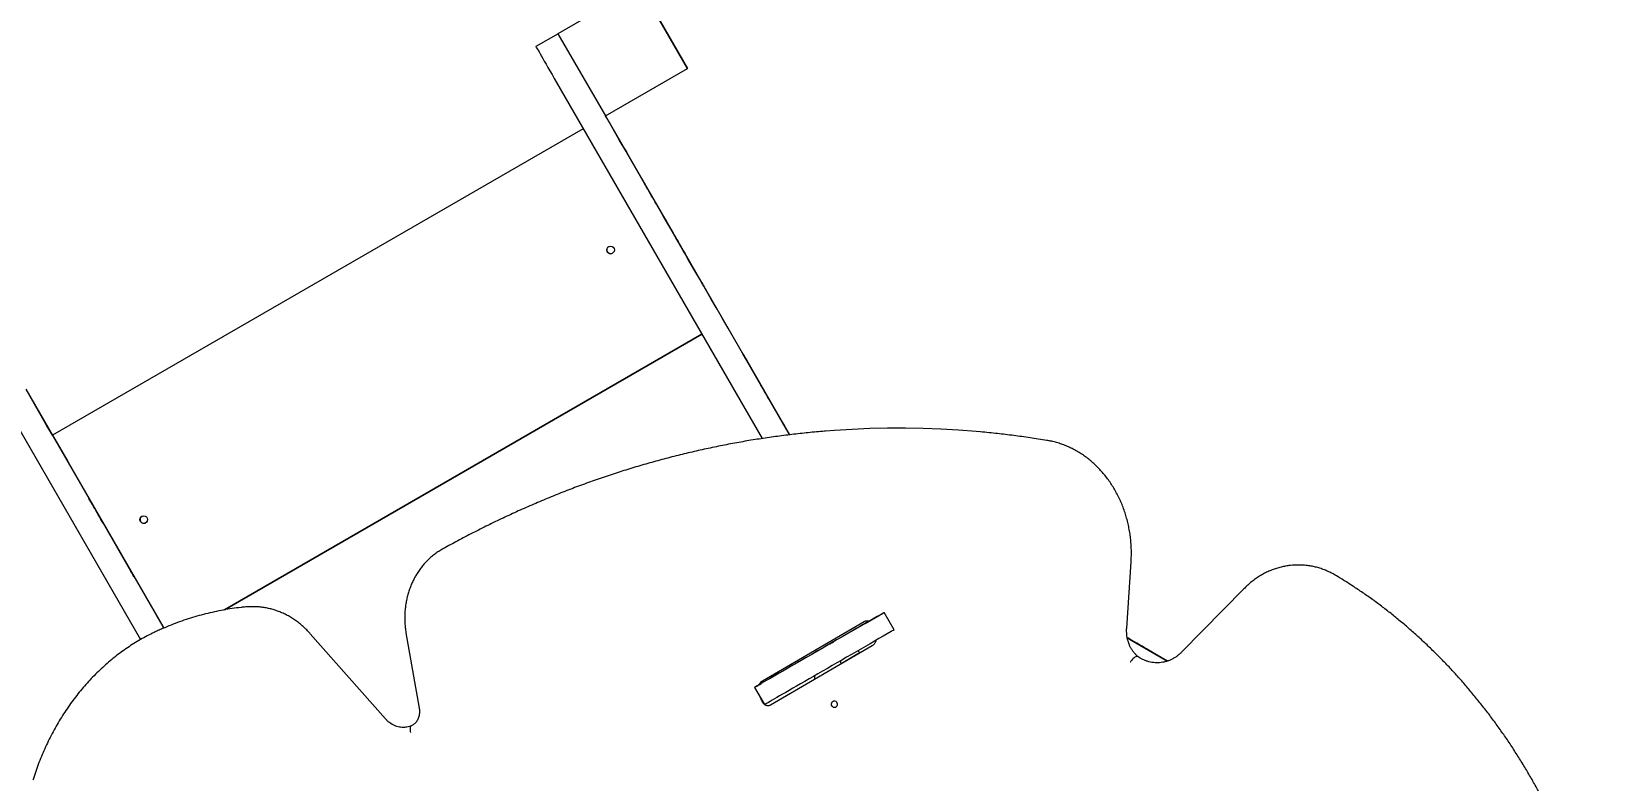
# Model space of a CAD drawing. Header units: millimetres. Extents: x -5636 to 4820, y -5607 to 4029.
# Drawn here: x -872 to 801, y 566 to 1355 of the extents above; entities that cross this region are included whole.
import ezdxf

# ---------------------------------------------------------------- set-up
doc = ezdxf.new("R2010")
doc.units = ezdxf.units.MM
for name, color, linetype in [('DIKOM_ОБЪЕКТ', 7, 'Continuous'), ('DIKOM_РАЗМЕР_ЗОНА', 7, 'Continuous'), ('DIKOM_РАЗМЕР_ОБЪЕКТА', 7, 'Continuous')]:
    doc.layers.add(name, color=color, linetype=linetype)
doc.styles.add('style1', font='arial.ttf', dxfattribs={"width": 0.8})
doc.dimstyles.new('1-50', dxfattribs={"dimtxt": 300, "dimasz": 200, "dimexe": 100, "dimexo": 0, "dimgap": 100, "dimtad": 1, "dimdec": 0, "dimtxsty": 'style1', "dimcen": 0, "dimclrd": 7, "dimclre": 7, "dimadec": 1, "dimazin": 2, "dimtfac": 1, "dimtdec": 0, "dimtmove": 1, "dimatfit": 3, "dimfxl": 0, "dimlwd": 25, "dimlwe": 18, "dimarcsym": 0})

# ---------------------------------------------------------------- blocks, each defined once
blk = doc.blocks.new('*D16')
at = {"layer": 'Defpoints', "color": 0, "transparency": 16777216}
for p in [(-626.6, 2354.9), (-4576.7, -2902.6), (-1365.9, -2902.6)]:
    blk.add_point(p, dxfattribs=at)
at = {"layer": 'DIKOM_РАЗМЕР_ОБЪЕКТА', "color": 7, "lineweight": 18, "transparency": 16777216}
for p, q in [((-626.6, 2354.9), (-4676.7, 2354.9)), ((-1365.9, -2902.6), (-4676.7, -2902.6))]:
    blk.add_line(p, q, dxfattribs=at)
at = {"layer": 'DIKOM_РАЗМЕР_ОБЪЕКТА', "color": 7, "lineweight": 25, "transparency": 16777216}
blk.add_line((-4576.7, 2154.9), (-4576.7, -2702.6), dxfattribs=at)
at = {"layer": 'DIKOM_РАЗМЕР_ОБЪЕКТА', "color": 7, "transparency": 16777216}
for points in [[(-4610.1, 2154.9), (-4543.4, 2154.9), (-4576.7, 2354.9)], [(-4610.1, -2702.6), (-4543.4, -2702.6), (-4576.7, -2902.6)]]:
    blk.add_solid(points, dxfattribs=at)
at = {"layer": 'DIKOM_РАЗМЕР_ОБЪЕКТА', "color": 0, "transparency": 16777216, "insert": (-4830, -378.7), "char_height": 300, "attachment_point": 5, "rotation": 90, "style": 'style1'}
blk.add_mtext('5300', dxfattribs=at)
blk = doc.blocks.new('*D15')
at = {"layer": 'Defpoints', "color": 0, "transparency": 16777216}
for p in [(-2269.3, 1034), (4820.3, 840), (4820.3, -4465.6)]:
    blk.add_point(p, dxfattribs=at)
at = {"layer": 'DIKOM_РАЗМЕР_ОБЪЕКТА', "color": 7, "lineweight": 18, "transparency": 16777216}
for p, q in [((-2269.3, 1034), (-2269.3, -4565.6)), ((4820.3, 840), (4820.3, -4565.6))]:
    blk.add_line(p, q, dxfattribs=at)
at = {"layer": 'DIKOM_РАЗМЕР_ОБЪЕКТА', "color": 7, "lineweight": 25, "transparency": 16777216}
blk.add_line((-2069.3, -4465.6), (4620.3, -4465.6), dxfattribs=at)
at = {"layer": 'DIKOM_РАЗМЕР_ОБЪЕКТА', "color": 7, "transparency": 16777216}
for points in [[(-2069.3, -4432.3), (-2069.3, -4498.9), (-2269.3, -4465.6)], [(4620.3, -4432.3), (4620.3, -4498.9), (4820.3, -4465.6)]]:
    blk.add_solid(points, dxfattribs=at)
at = {"layer": 'DIKOM_РАЗМЕР_ОБЪЕКТА', "color": 0, "transparency": 16777216, "insert": (1882.3, -4212.4), "char_height": 300, "attachment_point": 5, "style": 'style1'}
blk.add_mtext('7100', dxfattribs=at)
blk = doc.blocks.new('*D14')
at = {"layer": 'Defpoints', "color": 0, "transparency": 16777216}
for p in [(-592.1, 4028.8), (-5186.3, -5019.6), (-1431.1, -5019.6)]:
    blk.add_point(p, dxfattribs=at)
at = {"layer": 'DIKOM_РАЗМЕР_ЗОНА', "color": 7, "lineweight": 18, "transparency": 16777216}
for p, q in [((-592.1, 4028.8), (-5286.3, 4028.8)), ((-1431.1, -5019.6), (-5286.3, -5019.6))]:
    blk.add_line(p, q, dxfattribs=at)
at = {"layer": 'DIKOM_РАЗМЕР_ЗОНА', "color": 7, "lineweight": 25, "transparency": 16777216}
blk.add_line((-5186.3, 3828.8), (-5186.3, -4819.6), dxfattribs=at)
at = {"layer": 'DIKOM_РАЗМЕР_ЗОНА', "color": 7, "transparency": 16777216}
for points in [[(-5219.6, 3828.8), (-5152.9, 3828.8), (-5186.3, 4028.8)], [(-5219.6, -4819.6), (-5152.9, -4819.6), (-5186.3, -5019.6)]]:
    blk.add_solid(points, dxfattribs=at)
at = {"layer": 'DIKOM_РАЗМЕР_ЗОНА', "color": 0, "transparency": 16777216, "insert": (-5439.4, -366.9), "char_height": 300, "attachment_point": 5, "rotation": 90, "style": 'style1'}
blk.add_mtext('9000', dxfattribs=at)
blk = doc.blocks.new('*D13')
at = {"layer": 'Defpoints', "color": 0, "transparency": 16777216}
for p in [(-4159.3, 1546.6), (4820.3, -1862.8), (4820.3, -5506.7)]:
    blk.add_point(p, dxfattribs=at)
at = {"layer": 'DIKOM_РАЗМЕР_ЗОНА', "color": 7, "lineweight": 18, "transparency": 16777216}
for p, q in [((-4159.3, 1546.6), (-4159.3, -5606.7)), ((4820.3, -1862.8), (4820.3, -5606.7))]:
    blk.add_line(p, q, dxfattribs=at)
at = {"layer": 'DIKOM_РАЗМЕР_ЗОНА', "color": 7, "lineweight": 25, "transparency": 16777216}
blk.add_line((-3959.3, -5506.7), (4620.3, -5506.7), dxfattribs=at)
at = {"layer": 'DIKOM_РАЗМЕР_ЗОНА', "color": 7, "transparency": 16777216}
for points in [[(-3959.3, -5473.4), (-3959.3, -5540), (-4159.3, -5506.7)], [(4620.3, -5473.4), (4620.3, -5540), (4820.3, -5506.7)]]:
    blk.add_solid(points, dxfattribs=at)
at = {"layer": 'DIKOM_РАЗМЕР_ЗОНА', "color": 0, "transparency": 16777216, "insert": (1761.1, -5253.5), "char_height": 300, "attachment_point": 5, "style": 'style1'}
blk.add_mtext('9000', dxfattribs=at)

msp = doc.modelspace()

# ---------------------------------------------------------------- linework, layer by layer
at = {"layer": 'DIKOM_ОБЪЕКТ', "color": 7, "linetype": 'Continuous', "lineweight": 15}
for p, q in [((-230.8, 1402.7), (-317.4, 1352.7)), ((-180.8, 1316.1), (-230.8, 1402.7)), ((-180.6, 1316.1), (-230.6, 1402.8)), ((-317.3, 1352.7), (-340.7, 1339.2)), ((-340.7, 1339.2), (-340.7, 1339.2)), ((-317.4, 1352.7), (-267.4, 1266.1)), ((-317.4, 1352.7), (-317.3, 1352.7)), ((-317.3, 1352.7), (-317.3, 1352.7)), ((-267.4, 1266.1), (-180.8, 1316.1)), ((-180.8, 1316.1), (-180.6, 1316.1)), ((-318.8, 1301.3), (-102.3, 926.1)), ((-267.4, 1266.1), (-73.4, 930.1)), ((-290.7, 1252.6), (-850.1, 929.6)), ((-290.7, 1252.6), (-850.1, 929.6)), ((-290.7, 1252.6), (-850.1, 929.6)), ((-247.8, 1232.3), (-247.8, 1232.3)), ((-164.8, 1088.6), (-244.8, 1227.1)), ((-165.8, 1090.3), (-244.8, 1227.1)), ((-165.8, 1090.3), (-243.8, 1225.4)), ((-243.8, 1225.4), (-165.8, 1090.3)), ((-229.3, 1200.3), (-229.3, 1200.3)), ((-225, 1192.7), (-196, 1142.5)), ((-184.7, 1123), (-213.7, 1173.2)), ((-180.4, 1115.4), (-180.3, 1115.4)), ((-161.8, 1083.4), (-161.8, 1083.4)), ((-668.8, 745.6), (-165.7, 1036.1)), ((-165.7, 1036.1), (-668.8, 745.6)), ((-165.7, 1036.1), (-668.8, 745.6)), ((-73.3, 930.1), (-132.5, 1032.7)), ((-122.8, 1015.8), (-122.8, 1015.8)), ((-73.3, 930.1), (-119.8, 1010.6)), ((-73.3, 930.1), (-119.8, 1010.6)), ((-73.3, 930.1), (-118.8, 1008.9)), ((-118.8, 1008.9), (-73.3, 930.1)), ((-878.3, 978.3), (-732.9, 726.4)), ((-856, 939.7), (-875.1, 972.9)), ((-104.3, 983.8), (-104.4, 983.8)), ((-100, 976.2), (-73.4, 930.1)), ((-901.7, 964.8), (-757.2, 714.5)), ((-73.3, 930.1), (-88.7, 956.7)), ((-850.1, 929.6), (-856, 939.7)), ((-850.1, 929.6), (-834.1, 901.9)), ((-850.1, 929.6), (-850.1, 929.6)), ((-826.6, 888.9), (-748.6, 753.8)), ((-812.2, 863.8), (-812.2, 863.8)), ((-807.8, 856.2), (-778.8, 806)), ((-767.5, 786.5), (-796.5, 836.7)), ((282, 726.4), (286.6, 796.2)), ((-763.2, 778.9), (-763.2, 778.9)), ((405.5, 767.9), (340.1, 701.4)), ((-741.1, 740.8), (-732.9, 726.5)), ((-645.9, 748.7), (-646.4, 748.7)), ((6.2, 731.2), (22, 740.3)), ((36.9, 724.6), (26.4, 742.8)), ((-499.2, 630.8), (-578.5, 720.5)), ((-477.6, 721.4), (-463.7, 641.9)), ((-102, 670.8), (5.2, 733.3)), ((10.3, 733.5), (3.9, 729.9)), ((10.2, 733.5), (9.2, 733)), ((13.7, 707.8), (-93.5, 645.3)), ((0.5, 700.2), (-1, 702.8)), ((325.1, 691.7), (282.6, 716.3)), ((282.6, 716.2), (325.1, 691.7)), ((-1.3, 699.2), (-17.3, 689.9)), ((293.9, 696.2), (292.9, 696.5)), ((310.2, 700.3), (310.2, 700.4)), ((-110.3, 664), (-99.8, 645.8)), ((-106.7, 666), (-104.1, 667.5)), ((-102.5, 649.7), (-104.1, 653.2))]:
    msp.add_line(p, q, dxfattribs=at)
at = {"layer": 'DIKOM_ОБЪЕКТ', "color": 7, "linetype": 'Continuous', "lineweight": 15, "flags": 128}
for points in [[(-340.7, 1339.2), (-340.6, 1339), (-340.4, 1338.5), (-339.9, 1337.7), (-339.3, 1336.6), (-338.4, 1335.2), (-337.4, 1333.5), (-336.3, 1331.4), (-334.9, 1329.1), (-333.4, 1326.5), (-331.8, 1323.6), (-329.9, 1320.5), (-328, 1317.1), (-325.9, 1313.5), (-323.7, 1309.6), (-321.3, 1305.5), (-318.8, 1301.3)], [(-132.5, 1032.7), (-138.2, 1042.5), (-144, 1052.5), (-149.8, 1062.6), (-155.8, 1072.9), (-161.8, 1083.4), (-167.9, 1094), (-174.1, 1104.7), (-180.4, 1115.6), (-186.7, 1126.5), (-193.1, 1137.6), (-199.6, 1148.8), (-206.1, 1160.1), (-212.7, 1171.4), (-219.3, 1182.9), (-225.9, 1194.4), (-232.6, 1206), (-239.3, 1217.6), (-246, 1229.3), (-252.8, 1241), (-259.6, 1252.7), (-266.3, 1264.4), (-267.3, 1266.1)], [(-243.8, 1225.4), (-244.6, 1226.8), (-245.3, 1228.1), (-246, 1229.3), (-246.6, 1230.3), (-247.1, 1231.2), (-247.5, 1231.8), (-247.7, 1232.2), (-247.8, 1232.3)], [(-247.8, 1232.3), (-247.7, 1232.2), (-247.5, 1231.8), (-247.1, 1231.2), (-246.6, 1230.3), (-246, 1229.3), (-245.3, 1228.1), (-244.6, 1226.8), (-243.8, 1225.4)], [(-213.7, 1173.2), (-214.9, 1175.2), (-216.1, 1177.4), (-217.4, 1179.7), (-218.8, 1182), (-220.1, 1184.4), (-221.5, 1186.7), (-222.8, 1188.9), (-224, 1191.1), (-225.1, 1193.1), (-226.2, 1194.9), (-227.1, 1196.5), (-227.9, 1197.8), (-228.5, 1198.9), (-229, 1199.7), (-229.2, 1200.1), (-229.3, 1200.3)], [(-229.3, 1200.3), (-229.3, 1200.1), (-229.1, 1199.8), (-228.7, 1199.1), (-228.2, 1198.3), (-227.6, 1197.2), (-226.8, 1195.8), (-225.9, 1194.4), (-225, 1192.7)], [(-206.8, 1161.3), (-206.7, 1161.2), (-206.5, 1160.7), (-206.1, 1160), (-205.5, 1159.1), (-205, 1158.1), (-204.4, 1157.1), (-203.8, 1156.1), (-203.3, 1155.3), (-203, 1154.7), (-202.8, 1154.4), (-202.8, 1154.4), (-203, 1154.7), (-203.3, 1155.3), (-203.8, 1156.1), (-204.4, 1157.1), (-205, 1158.1), (-205.5, 1159.1), (-206.1, 1160), (-206.5, 1160.7), (-206.7, 1161.2), (-206.8, 1161.3)], [(-196, 1142.5), (-194.8, 1140.4), (-193.6, 1138.3), (-192.2, 1136), (-190.9, 1133.7), (-189.6, 1131.3), (-188.2, 1129), (-186.9, 1126.8), (-185.7, 1124.6), (-184.5, 1122.6), (-183.5, 1120.8), (-182.6, 1119.2), (-181.8, 1117.9), (-181.2, 1116.8), (-180.7, 1116), (-180.4, 1115.6), (-180.4, 1115.4)], [(-180.3, 1115.4), (-180.4, 1115.5), (-180.6, 1115.9), (-181, 1116.6), (-181.5, 1117.4), (-182.1, 1118.5), (-182.9, 1119.8), (-183.7, 1121.3), (-184.7, 1123)], [(-165.8, 1090.3), (-165, 1089), (-164.3, 1087.7), (-163.6, 1086.5), (-163, 1085.4), (-162.5, 1084.5), (-162.1, 1083.9), (-161.9, 1083.5), (-161.8, 1083.4)], [(-161.8, 1083.4), (-161.9, 1083.5), (-162.1, 1083.9), (-162.5, 1084.5), (-163, 1085.4), (-163.6, 1086.5), (-164.3, 1087.7), (-165, 1089), (-165.8, 1090.3)], [(-118.8, 1008.9), (-119.6, 1010.2), (-120.4, 1011.5), (-121, 1012.7), (-121.7, 1013.8), (-122.1, 1014.6), (-122.5, 1015.3), (-122.7, 1015.7), (-122.8, 1015.8)], [(-122.8, 1015.8), (-122.7, 1015.7), (-122.5, 1015.3), (-122.2, 1014.6), (-121.7, 1013.8), (-121, 1012.7), (-120.4, 1011.5), (-119.6, 1010.2), (-118.8, 1008.9)], [(-104.4, 983.8), (-104.3, 983.6), (-104.1, 983.2), (-103.7, 982.6), (-103.2, 981.7), (-102.6, 980.6), (-101.8, 979.3), (-100.9, 977.8), (-100, 976.2)], [(-88.7, 956.7), (-89.9, 958.7), (-91.1, 960.9), (-92.4, 963.2), (-93.8, 965.5), (-95.1, 967.8), (-96.5, 970.2), (-97.8, 972.4), (-99, 974.6), (-100.2, 976.5), (-101.2, 978.4), (-102.1, 979.9), (-102.9, 981.3), (-103.5, 982.4), (-104, 983.1), (-104.2, 983.6), (-104.3, 983.8)], [(-81.8, 944.8), (-81.7, 944.6), (-81.5, 944.2), (-81.1, 943.5), (-80.6, 942.6), (-80, 941.6), (-79.4, 940.6), (-78.8, 939.6), (-78.4, 938.8), (-78, 938.2), (-77.8, 937.9), (-77.8, 937.9), (-78, 938.2), (-78.4, 938.8), (-78.8, 939.6), (-79.4, 940.6), (-80, 941.6), (-80.6, 942.6), (-81.1, 943.5), (-81.5, 944.2), (-81.7, 944.6), (-81.8, 944.8)], [(127.5, 933.2), (123.3, 933.5), (104.6, 935), (86, 936), (67.3, 936.7), (48.7, 937), (30, 937), (11.3, 936.6), (-7.3, 935.8), (-26, 934.6), (-35.4, 933.9)], [(-796.5, 836.7), (-797.7, 838.7), (-799, 840.9), (-800.3, 843.2), (-801.6, 845.5), (-803, 847.9), (-804.3, 850.2), (-805.6, 852.4), (-806.8, 854.6), (-808, 856.6), (-809, 858.4), (-809.9, 860), (-810.7, 861.3), (-811.3, 862.4), (-811.8, 863.2), (-812.1, 863.6), (-812.2, 863.8)], [(-812.2, 863.8), (-812.1, 863.6), (-811.9, 863.3), (-811.5, 862.6), (-811, 861.8), (-810.4, 860.7), (-809.6, 859.3), (-808.8, 857.9), (-807.8, 856.2)], [(-778.8, 806), (-777.6, 803.9), (-776.4, 801.8), (-775.1, 799.5), (-773.7, 797.2), (-772.4, 794.8), (-771, 792.5), (-769.7, 790.3), (-768.5, 788.1), (-767.4, 786.1), (-766.3, 784.3), (-765.4, 782.7), (-764.6, 781.4), (-764, 780.3), (-763.6, 779.5), (-763.3, 779.1), (-763.2, 778.9)], [(-763.2, 778.9), (-763.2, 779), (-763.5, 779.4), (-763.8, 780.1), (-764.3, 780.9), (-765, 782), (-765.7, 783.3), (-766.6, 784.8), (-767.5, 786.5)], [(23.1, 740.9), (19, 738.6), (14.7, 736.1), (10.3, 733.6), (5.7, 730.9), (1, 728.2), (-3.8, 725.4), (-8.7, 722.6), (-13.7, 719.7), (-18.7, 716.8), (-23.8, 713.9), (-28.9, 710.9), (-34, 708), (-39, 705.1), (-44, 702.2), (-49, 699.3), (-53.9, 696.5), (-58.6, 693.8), (-63.3, 691.1), (-67.8, 688.5), (-72.2, 685.9), (-76.4, 683.5), (-80.4, 681.2), (-84.2, 679), (-87.9, 676.9), (-91.2, 674.9), (-94.4, 673.1), (-97.2, 671.5), (-99.9, 670), (-102.2, 668.6), (-104.2, 667.4), (-106, 666.4), (-107.5, 665.6), (-108.6, 664.9), (-109.5, 664.4), (-110, 664.1), (-110.3, 664), (-110.2, 664), (-109.8, 664.2), (-109.1, 664.7), (-108, 665.2), (-106.7, 666)], [(22, 740.3), (23.4, 741.1), (24.6, 741.8), (25.4, 742.3), (26.1, 742.7), (26.3, 742.8), (26.3, 742.8), (25.9, 742.6), (25.3, 742.2), (24.3, 741.6), (23.1, 740.9)], [(10.3, 733.6), (10.2, 733.5), (8.3, 732.4), (6.1, 731.1), (3.6, 729.7), (0.8, 728.1), (-2.4, 726.2), (-5.8, 724.3), (-9.5, 722.1), (-13.6, 719.8), (-17.9, 717.3), (-22.5, 714.6), (-27.4, 711.8), (-32.6, 708.8), (-38.1, 705.6), (-43.9, 702.3), (-50, 698.7), (-56.4, 695.1), (-63, 691.2), (-69.9, 687.3), (-77.1, 683.1), (-84.6, 678.8), (-92.3, 674.3), (-100.3, 669.7), (-105.4, 666.7)], [(33.6, 722.8), (29.5, 720.4), (25.2, 717.9), (20.8, 715.4), (16.2, 712.7), (11.5, 710), (6.7, 707.2), (1.8, 704.4), (-3.2, 701.5), (-8.2, 698.6), (-13.3, 695.7), (-18.4, 692.8), (-23.5, 689.8), (-28.5, 686.9), (-33.5, 684), (-38.5, 681.1), (-43.4, 678.3), (-48.1, 675.6), (-52.8, 672.9), (-57.3, 670.3), (-61.7, 667.7), (-65.9, 665.3), (-69.9, 663), (-73.7, 660.8), (-77.4, 658.7), (-80.7, 656.8), (-83.9, 655), (-86.7, 653.3), (-89.4, 651.8), (-91.7, 650.4), (-93.7, 649.2), (-95.5, 648.2), (-97, 647.4), (-98.1, 646.7), (-99, 646.2), (-99.5, 645.9), (-99.8, 645.8), (-99.8, 645.8)], [(6.2, 731.2), (5, 730.5), (4, 729.9), (3.3, 729.5), (2.9, 729.3), (2.7, 729.2), (2.8, 729.2), (3.2, 729.5), (3.9, 729.9)], [(8.7, 734), (8.9, 733.6), (9.2, 733.1), (9.2, 733)], [(36.9, 724.6), (36.8, 724.6), (36.4, 724.4), (35.8, 724), (34.8, 723.5), (33.6, 722.8)], [(-24.8, 713.3), (-25, 713.2), (-25.5, 712.9), (-26.2, 712.5), (-27.1, 712), (-28.1, 711.4), (-29.1, 710.8), (-29.9, 710.3), (-30.5, 710), (-30.9, 709.8), (-30.9, 709.8), (-30.5, 710), (-29.9, 710.3), (-29.1, 710.8), (-28.1, 711.4), (-27.1, 712), (-26.2, 712.5), (-25.5, 712.9), (-25, 713.2), (-24.8, 713.3)], [(310.2, 700.3), (310, 700.4), (309.5, 700.7), (308.8, 701.2), (307.7, 701.8), (306.3, 702.6), (304.7, 703.5), (302.7, 704.6), (300.5, 705.9), (298.1, 707.3), (295.5, 708.8), (292.6, 710.5), (289.6, 712.2), (286.3, 714.1), (283, 716), (282.6, 716.2)], [(282.7, 716.2), (283, 716), (286.4, 714.1), (289.6, 712.3), (292.6, 710.5), (295.5, 708.8), (298.1, 707.3), (300.6, 705.9), (302.8, 704.6), (304.7, 703.5), (306.3, 702.6), (307.7, 701.8), (308.8, 701.2), (309.6, 700.7), (310, 700.4), (310.2, 700.4)], [(-18.8, 692.5), (-19.1, 692.3), (-19.3, 691.9), (-19.5, 691.4), (-19.5, 690.9), (-19.5, 690.3), (-19.4, 689.6), (-19.2, 688.9), (-19.1, 688.7)], [(0.5, 700.2), (0.5, 700.2), (0.2, 700), (-0.4, 699.7), (-1.3, 699.2)], [(-46.4, 676.6), (-46.7, 676.3), (-46.9, 676), (-47.1, 675.5), (-47.1, 675), (-47.1, 674.3), (-47, 673.7), (-46.8, 673), (-46.7, 672.6)], [(-105.4, 666.8), (-104.7, 667.1), (-103.8, 667.7), (-103.2, 668), (-103, 668.2), (-103, 668.1), (-103.4, 667.9), (-104.1, 667.5)], [(-26.1, 642.7), (-27.1, 642.9), (-27.9, 643.4), (-28.6, 644.3), (-29, 645.3), (-29.1, 646.5), (-28.8, 647.6), (-28.3, 648.6), (-27.5, 649.3), (-26.6, 649.7), (-25.6, 649.7), (-24.7, 649.3), (-23.9, 648.6), (-23.4, 647.6), (-23.1, 646.5), (-23.2, 645.3), (-23.6, 644.3), (-24.3, 643.4), (-25.1, 642.9), (-26.1, 642.7)]]:
    msp.add_lwpolyline(points, dxfattribs=at)
at = {"layer": 'DIKOM_ОБЪЕКТ', "color": 7, "linetype": 'Continuous', "lineweight": 15}
for centre in [(-262, 1124.8), (-753.9, 840.8)]:
    msp.add_circle(centre, 4, dxfattribs=at)
for centre, radius, start, end in [((-262, 1124.9), 4, 121.1812, 210), ((-262, 1124.9), 4, 210, 301.1812), ((-753.9, 840.9), 4, 121.1812, 210), ((-753.9, 840.9), 4, 210, 301.1812), ((462.8, 719.6), 73.3, 85.1781, 94.8294), ((-639.1, 675.8), 73.2, 84.8939, 95.1757), ((-17, 689.4), 0.553, 122.7372, 163.6064)]:
    msp.add_arc(centre, radius, start, end, dxfattribs=at)
for points, knots in [([(-35.6, 933.9), (-35.9, 933.9), (-41.9, 933.4), (-53.7, 932.3), (-71, 930.4), (-88.2, 928.2), (-105.4, 925.7), (-122.6, 922.9), (-139.8, 919.7), (-156.9, 916.2), (-173.9, 912.5), (-190.9, 908.4), (-207.9, 904), (-224.8, 899.3), (-241.6, 894.3), (-258.3, 889), (-275, 883.4), (-291.6, 877.5), (-308.1, 871.3), (-324.6, 864.7), (-340.9, 857.9), (-357.2, 850.8), (-373.3, 843.4), (-389.4, 835.7), (-405.3, 827.7), (-420.9, 819.6), (-432.4, 813.3), (-438.6, 809.8), (-439.9, 809.1)], [0, 0, 0, 0, 0.001902, 0.043151, 0.0844, 0.12565, 0.1669, 0.208151, 0.249402, 0.290653, 0.331906, 0.373159, 0.414412, 0.455666, 0.496922, 0.538178, 0.579434, 0.620692, 0.661951, 0.703211, 0.744472, 0.785733, 0.826996, 0.86826, 0.909525, 0.950791, 0.989888, 1, 1, 1, 1]), ([(197.8, 924.2), (194.8, 924.7), (186, 926.1), (171.5, 928.2), (154.3, 930.4), (139.7, 932.1), (130.8, 932.8), (127.7, 933.1)], [0, 0, 0, 0, 0.130005, 0.376072, 0.622138, 0.868201, 1, 1, 1, 1]), ([(286.6, 796.2), (286.6, 797.3), (286.8, 800.5), (286.9, 805.7), (286.8, 811.9), (286.3, 818.1), (285.7, 824.2), (284.7, 830.2), (283.4, 836.3), (281.9, 842.2), (280.2, 848), (278.2, 853.7), (275.9, 859.3), (273.4, 864.8), (270.6, 870.1), (267.6, 875.2), (264.4, 880.1), (261, 884.9), (257.3, 889.4), (253.5, 893.7), (249.5, 897.8), (245.3, 901.6), (240.9, 905.2), (236.4, 908.5), (231.7, 911.5), (226.9, 914.3), (222, 916.7), (217, 918.9), (211.9, 920.8), (206.8, 922.3), (202.1, 923.4), (199.1, 924), (197.8, 924.2)], [0, 0, 0, 0, 0.018424, 0.052726, 0.087032, 0.121339, 0.155647, 0.189955, 0.224264, 0.258571, 0.292877, 0.327181, 0.36148, 0.395775, 0.430064, 0.464344, 0.498614, 0.532871, 0.567114, 0.601339, 0.635545, 0.669728, 0.703888, 0.738019, 0.772122, 0.806195, 0.840236, 0.874247, 0.908227, 0.942179, 0.976104, 1, 1, 1, 1]), ([(-439.9, 809.1), (-440.6, 808.7), (-442.7, 807.5), (-445.9, 805.4), (-449.5, 802.6), (-453, 799.6), (-456.4, 796.3), (-459.5, 792.8), (-462.4, 789.1), (-465.2, 785.1), (-467.7, 781), (-470, 776.7), (-472, 772.2), (-473.8, 767.6), (-475.3, 762.9), (-476.6, 758), (-477.6, 753.1), (-478.3, 748.2), (-478.8, 743.1), (-479, 738.1), (-478.9, 733), (-478.5, 728), (-478, 724.1), (-477.7, 721.9), (-477.6, 721.4)], [0, 0, 0, 0, 0.026395, 0.073856, 0.121363, 0.168941, 0.216587, 0.264297, 0.312064, 0.359885, 0.407751, 0.455655, 0.503593, 0.551559, 0.599547, 0.647554, 0.695576, 0.74361, 0.791655, 0.839707, 0.887766, 0.93583, 0.983897, 1, 1, 1, 1]), ([(456.5, 792.6), (455.3, 792.5), (452.5, 792.3), (448.1, 791.5), (443.4, 790.4), (438.6, 789), (434, 787.3), (429.4, 785.3), (425, 783), (420.7, 780.4), (416.5, 777.5), (412.4, 774.4), (408.8, 771.2), (406.5, 768.9), (405.5, 767.9)], [0, 0, 0, 0, 0.062621, 0.148872, 0.235151, 0.321476, 0.407865, 0.494325, 0.580872, 0.66751, 0.754245, 0.841074, 0.927997, 1, 1, 1, 1]), ([(502.9, 781.6), (502.1, 782.1), (499.8, 783.4), (496, 785.4), (491.4, 787.4), (486.8, 789.1), (482.1, 790.5), (477.3, 791.6), (473, 792.3), (470.2, 792.5), (469.2, 792.6)], [0, 0, 0, 0, 0.076242, 0.215041, 0.353733, 0.492259, 0.630637, 0.768875, 0.906993, 1, 1, 1, 1]), ([(801, 244.2), (800.9, 245.4), (800.7, 251.3), (800, 261.9), (798.9, 276.1), (797.5, 290.3), (795.8, 304.4), (793.9, 318.5), (791.7, 332.5), (789.2, 346.5), (786.5, 360.4), (783.5, 374.2), (780.3, 388), (776.8, 401.6), (773, 415.2), (768.9, 428.7), (764.7, 442), (760.1, 455.3), (755.3, 468.4), (750.3, 481.4), (745, 494.3), (739.5, 507), (733.7, 519.6), (727.7, 532), (721.5, 544.2), (715, 556.3), (708.3, 568.3), (701.4, 580), (694.2, 591.6), (686.9, 603), (679.3, 614.2), (671.5, 625.2), (663.5, 636), (655.3, 646.5), (646.9, 656.9), (638.3, 667), (629.5, 677), (620.5, 686.7), (611.4, 696.1), (602, 705.3), (592.5, 714.3), (582.9, 723), (573, 731.5), (563, 739.7), (552.9, 747.7), (542.6, 755.4), (532.1, 762.8), (521.5, 769.9), (511.8, 776.2), (505.5, 780), (502.9, 781.6)], [0, 0, 0, 0, 0.005204, 0.026497, 0.04779, 0.069084, 0.090377, 0.111671, 0.132964, 0.154257, 0.175551, 0.196844, 0.218137, 0.23943, 0.260723, 0.282016, 0.303308, 0.324601, 0.345893, 0.367185, 0.388477, 0.409768, 0.431059, 0.45235, 0.47364, 0.49493, 0.51622, 0.537509, 0.558797, 0.580085, 0.601372, 0.622658, 0.643944, 0.665228, 0.686512, 0.707795, 0.729077, 0.750358, 0.771638, 0.792917, 0.814194, 0.83547, 0.856745, 0.878018, 0.89929, 0.920561, 0.94183, 0.963097, 0.984363, 1, 1, 1, 1]), ([(-646.4, 748.7), (-648, 748.5), (-652.8, 748.1), (-660.8, 747), (-670.2, 745.5), (-679.5, 743.6), (-688.8, 741.4), (-698, 739), (-707.1, 736.2), (-716.2, 733.1), (-725.2, 729.7), (-732.8, 726.5), (-737.4, 724.5), (-739.1, 723.8)], [0, 0, 0, 0, 0.05283, 0.151892, 0.250959, 0.350032, 0.449113, 0.548204, 0.647306, 0.74642, 0.845547, 0.944687, 1, 1, 1, 1]), ([(-578.5, 720.5), (-579.1, 721.2), (-580.9, 723.2), (-584, 726.3), (-587.9, 729.8), (-591.9, 733), (-596.1, 735.9), (-600.4, 738.6), (-604.9, 741), (-609.4, 743.1), (-614.1, 744.8), (-618.8, 746.3), (-623.6, 747.5), (-628.1, 748.3), (-631.1, 748.6), (-632.4, 748.7)], [0, 0, 0, 0, 0.044201, 0.12539, 0.206539, 0.287612, 0.368599, 0.449496, 0.530299, 0.611007, 0.69162, 0.772143, 0.852584, 0.932951, 1, 1, 1, 1]), ([(-739.1, 723.8), (-740.4, 723.2), (-744.1, 721.4), (-750.2, 718.3), (-757.3, 714.4), (-764.3, 710.2), (-771.2, 705.7), (-777.9, 701), (-784.5, 696), (-791, 690.7), (-797.2, 685.1), (-803.3, 679.3), (-809.3, 673.3), (-815, 667), (-820.6, 660.5), (-825.9, 653.8), (-831.1, 646.9), (-836, 639.7), (-840.8, 632.4), (-845.3, 624.9), (-849.6, 617.2), (-853.6, 609.4), (-857.4, 601.3), (-861, 593.2), (-864.4, 584.9), (-867.4, 576.4), (-869.5, 570.2), (-870.6, 566.7), (-870.8, 566.1)], [0, 0, 0, 0, 0.021585, 0.061911, 0.102244, 0.142588, 0.182943, 0.22331, 0.263687, 0.304076, 0.344475, 0.384883, 0.425301, 0.465728, 0.506164, 0.546607, 0.587057, 0.627515, 0.667978, 0.708446, 0.74892, 0.789398, 0.829881, 0.870366, 0.910855, 0.951347, 0.991841, 1, 1, 1, 1]), ([(5.2, 733.3), (5.4, 733.4), (5.9, 733.7), (6.8, 734), (7.7, 734.2), (8.1, 734.1), (8.2, 734.1)], [0, 0, 0, 0, 0.155434, 0.546714, 0.955372, 1, 1, 1, 1]), ([(7.7, 734.1), (8, 734.1), (8.8, 734), (9.6, 733.8), (10.1, 733.5), (10.2, 733.5)], [0, 0, 0, 0, 0.453005, 0.90677, 1, 1, 1, 1]), ([(294, 696.2), (293.7, 696.4), (292.8, 697.2), (291.2, 698.8), (289.3, 701), (287.5, 703.5), (286, 706.1), (284.7, 708.9), (283.7, 711.9), (282.8, 714.9), (282.2, 718), (281.9, 721.2), (281.8, 724), (281.9, 725.7), (282, 726.4)], [0, 0, 0, 0, 0.031686, 0.12428, 0.216493, 0.308256, 0.399674, 0.490842, 0.581827, 0.672683, 0.763444, 0.854139, 0.944784, 1, 1, 1, 1]), ([(17.8, 713.6), (17.7, 713.3), (17.5, 712.5), (16.9, 711.3), (16.1, 710), (15.2, 708.9), (14.3, 708.2), (13.8, 707.9), (13.7, 707.8)], [0, 0, 0, 0, 0.107702, 0.305932, 0.504882, 0.705697, 0.910259, 1, 1, 1, 1]), ([(292.9, 696.5), (292.4, 696.5), (291.5, 696.3), (289.7, 695.2), (288, 693.6), (286.6, 691.9), (285.8, 690.7), (285.6, 690.3), (285.6, 690.2)], [0, 0, 0, 0, 0.214511, 0.429003, 0.643579, 0.858309, 0.994259, 1, 1, 1, 1]), ([(314.2, 689.9), (313.4, 689.9), (311.5, 689.9), (308.5, 690.2), (305.3, 690.9), (302.2, 691.9), (299.1, 693.2), (296.3, 694.7), (294.6, 695.8), (293.9, 696.3)], [0, 0, 0, 0, 0.115822, 0.269805, 0.42362, 0.577056, 0.729943, 0.882185, 1, 1, 1, 1]), ([(340.1, 701.4), (339.7, 701), (338.5, 699.7), (336.3, 697.9), (333.6, 695.9), (330.7, 694.1), (327.7, 692.7), (324.6, 691.5), (321.5, 690.6), (318.3, 690.1), (315.8, 689.8), (314.5, 689.9), (314.2, 689.9)], [0, 0, 0, 0, 0.055828, 0.168782, 0.281966, 0.395578, 0.509675, 0.6243, 0.739466, 0.855141, 0.971242, 1, 1, 1, 1]), ([(-105.5, 666.7), (-105.4, 666.9), (-105.1, 667.6), (-104.4, 668.6), (-103.5, 669.7), (-102.6, 670.4), (-102.1, 670.7), (-102, 670.8)], [0, 0, 0, 0, 0.102285, 0.359614, 0.61934, 0.883916, 1, 1, 1, 1]), ([(-463.7, 641.9), (-463.6, 641.5), (-463.4, 640.5), (-463.3, 638.7), (-463.4, 636.5), (-463.8, 634.3), (-464.3, 632.3), (-465.1, 630.3), (-466.1, 628.6), (-467.2, 627), (-468.5, 625.6), (-469.9, 624.5), (-471.1, 623.8), (-471.8, 623.5), (-472, 623.5)], [0, 0, 0, 0, 0.043215, 0.13489, 0.226544, 0.3181, 0.409596, 0.501104, 0.592749, 0.684744, 0.777415, 0.871243, 0.966861, 1, 1, 1, 1]), ([(-99.9, 646.1), (-100.1, 646.2), (-100.6, 646.6), (-101.4, 647.6), (-102.1, 648.7), (-102.4, 649.4), (-102.5, 649.7)], [0, 0, 0, 0, 0.165917, 0.514325, 0.85228, 1, 1, 1, 1]), ([(-96, 644.5), (-96.3, 644.5), (-97.1, 644.5), (-98.2, 644.9), (-99.1, 645.4), (-99.5, 645.7), (-99.6, 645.8)], [0, 0, 0, 0, 0.312833, 0.623175, 0.913942, 1, 1, 1, 1]), ([(-93.5, 645.3), (-93.7, 645.2), (-94.2, 644.9), (-95.2, 644.6), (-96, 644.5), (-96.4, 644.5), (-96.5, 644.5)], [0, 0, 0, 0, 0.154832, 0.544578, 0.951672, 1, 1, 1, 1]), ([(-480.4, 621.8), (-480.5, 621.8), (-481.4, 621.8), (-483.2, 621.9), (-485.9, 622.4), (-488.4, 623.2), (-491, 624.3), (-493.4, 625.7), (-495.7, 627.3), (-497.6, 629), (-498.7, 630.3), (-499.2, 630.8)], [0, 0, 0, 0, 0.007585, 0.138327, 0.269116, 0.399393, 0.528798, 0.657151, 0.784422, 0.910707, 1, 1, 1, 1]), ([(-471.6, 623.6), (-472, 623.5), (-473.2, 623), (-475.3, 622.4), (-477.9, 621.9), (-479.6, 621.8), (-480.4, 621.8)], [0, 0, 0, 0, 0.135712, 0.427743, 0.721407, 1, 1, 1, 1]), ([(-471.8, 623.4), (-471.9, 623.4), (-472.5, 623.3), (-473.1, 622.2), (-473.4, 620.4), (-473.3, 618.5), (-473, 617.2), (-472.8, 616.7), (-472.8, 616.6)], [0, 0, 0, 0, 0.095169, 0.342502, 0.589847, 0.837191, 0.985614, 1, 1, 1, 1])]:
    msp.add_open_spline(points, degree=3, knots=knots, dxfattribs=at)

# ---------------------------------------------------------------- dimensions: what is measured, and where the dimension line sits
at = {"layer": 'DIKOM_РАЗМЕР_ЗОНА'}
dim = msp.add_linear_dim(base=(-5186.3, -5019.6), p1=(-592.1, 4028.8), p2=(-1431.1, -5019.6), angle=90, text='9000', dimstyle='1-50', override={"dimscale": 1, "dimtix": 0, "dimtofl": 1, "dimtmove": 1, "dimatfit": 3}, dxfattribs=at)
dim.commit()
dim.dimension.update_dxf_attribs({"geometry": '*D14', "text_midpoint": (-5186.3, -366.9), "dimtype": 160})
dim = msp.add_linear_dim(base=(4820.3, -5506.7), p1=(-4159.3, 1546.6), p2=(4820.3, -1862.8), text='9000', dimstyle='1-50', dxfattribs=at)
dim.commit()
dim.dimension.update_dxf_attribs({"geometry": '*D13', "text_midpoint": (1761.1, -5506.7), "dimtype": 160})
at = {"layer": 'DIKOM_РАЗМЕР_ОБЪЕКТА'}
dim = msp.add_linear_dim(base=(-4576.7, -2902.6), p1=(-626.6, 2354.9), p2=(-1365.9, -2902.6), angle=90, text='5300', dimstyle='1-50', dxfattribs=at)
dim.commit()
dim.dimension.update_dxf_attribs({"geometry": '*D16', "text_midpoint": (-4576.7, -378.7), "dimtype": 160})
dim = msp.add_linear_dim(base=(4820.3, -4465.6), p1=(-2269.3, 1034), p2=(4820.3, 840), text='7100', dimstyle='1-50', override={"dimscale": 1, "dimtix": 0, "dimtofl": 1, "dimtmove": 1, "dimatfit": 3}, dxfattribs=at)
dim.commit()
dim.dimension.update_dxf_attribs({"geometry": '*D15', "text_midpoint": (1882.3, -4465.6), "dimtype": 160})

doc.saveas('drawing.dxf')
